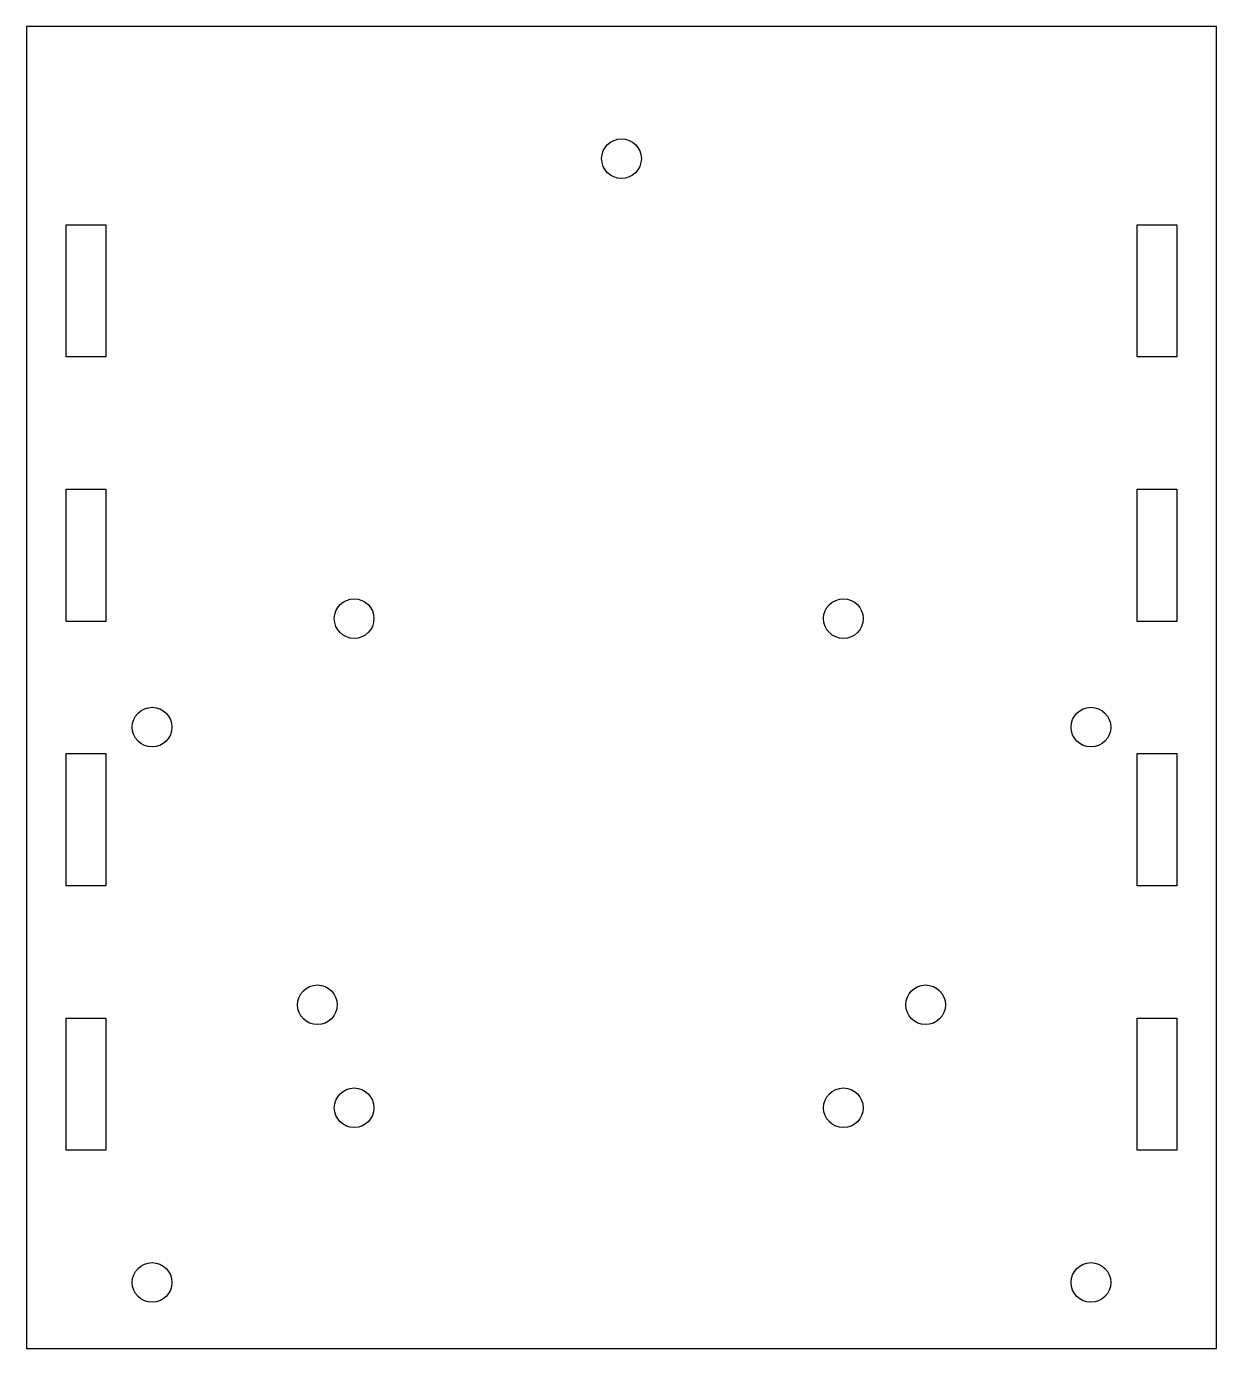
# Model space of a CAD drawing. Header units: millimetres. Extents: x -90 to 0, y -50 to 50.
import ezdxf

# ---------------------------------------------------------------- set-up
doc = ezdxf.new("R2010")
doc.units = ezdxf.units.MM
doc.layers.get('0').update_dxf_attribs({"linetype": 'CONTINUOUS'})

msp = doc.modelspace()

# ---------------------------------------------------------------- linework, layer by layer
for points in [[(-90, -50), (0, -50), (0, 50), (-90, 50)], [(-87, 35), (-84, 35), (-84, 25), (-87, 25)], [(-3, 35), (-3, 25), (-6, 25), (-6, 35)], [(-87, 15), (-84, 15), (-84, 5), (-87, 5)], [(-6, 5), (-6, 15), (-3, 15), (-3, 5)], [(-87, -5), (-84, -5), (-84, -15), (-87, -15)], [(-6, -15), (-6, -5), (-3, -5), (-3, -15)], [(-87, -25), (-84, -25), (-84, -35), (-87, -35)], [(-3, -35), (-6, -35), (-6, -25), (-3, -25)]]:
    msp.add_lwpolyline(points, close=True)
for centre in [(-45, 40), (-65.22, 5.21), (-28.22, 5.21), (-80.5, -3), (-9.5, -3), (-68, -24), (-22, -24), (-65.22, -31.79), (-28.22, -31.79), (-80.5, -45), (-9.5, -45)]:
    msp.add_circle(centre, 1.5)

doc.saveas('drawing.dxf')
